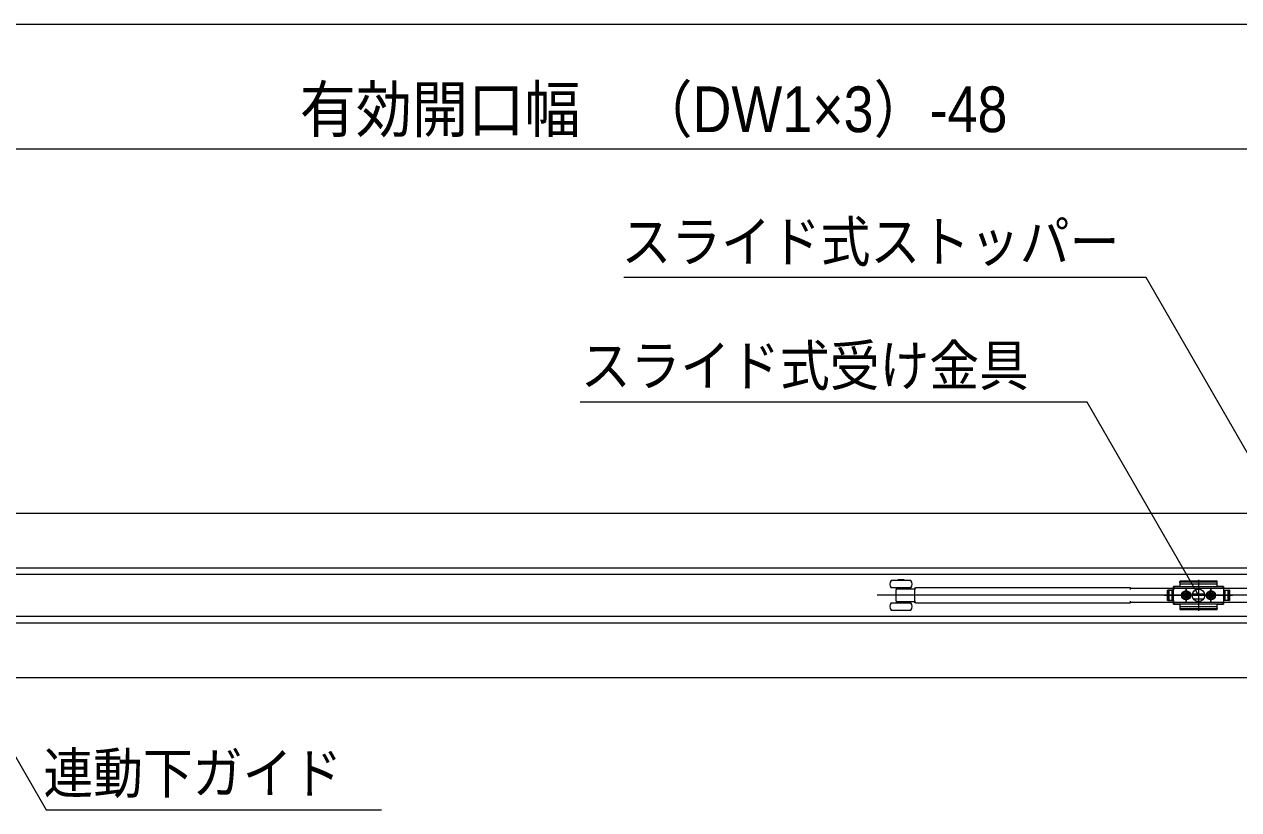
# Model space of a CAD drawing. Units: millimetres, scale not verified. Extents: x -6062 to 6062, y -3045 to 3045.
# Drawn here: x -3167 to -2192, y 1140 to 1770 of the extents above; entities that cross this region are included whole.
import ezdxf
from ezdxf.enums import TextEntityAlignment as Align

# ---------------------------------------------------------------- set-up
doc = ezdxf.new("R2010")
doc.units = ezdxf.units.MM
doc.header["$LTSCALE"] = 20
for name, color, linetype, lineweight in [('0-1_2寸法-1', 7, 'Continuous', 9), ('0-3_2寸法-3', 7, 'Continuous', 9), ('0-4_3一般', 7, 'Continuous', 9)]:
    doc.layers.add(name, color=color, linetype=linetype, lineweight=lineweight)
doc.styles.add('ＭＳ ゴシック', font='')
doc.styles.add('ＭＳ Ｐゴシック', font='')
doc.styles.get('ＭＳ ゴシック').set_extended_font_data('MS Gothic')
doc.styles.get('ＭＳ Ｐゴシック').set_extended_font_data('MS PGothic')

# ---------------------------------------------------------------- blocks, each defined once
blk = doc.blocks.new('グループ-154')
at = {"layer": '0-4_3一般'}
for p, q in [((-76990, 26676.9), (18030, 26676.9)), ((-76990, 26676.9), (18030, 26676.9)), ((-13401.2, 26476.9), (-13676, 26476.9)), ((-13401.2, 26356.9), (-13676, 26356.9)), ((-13596, 26325.5), (-13596, 26325.3)), ((-13596, 26148.4), (-13596, 26325.3)), ((-13591, 26356.9), (-13591, 26342.9)), ((-13591, 26342.9), (-13584.8, 26342.9)), ((-13584.8, 26342.9), (-13570.1, 26342.9)), ((-13570.1, 26342.9), (-13516, 26342.9)), ((-13466, 26484.9), (-13566, 26484.9)), ((-13566, 26484.9), (-13566, 26476.9)), ((-13516, 26342.9), (-13296, 26342.9)), ((-13466, 26476.9), (-13466, 26484.9)), ((-13441, 26342.9), (-13441, 26356.9)), ((-13356, 26476.9), (-13401.2, 26476.9)), ((-13356, 26356.9), (-13401.2, 26356.9)), ((-13296, 26356.9), (-13276, 26356.9)), ((-13296, 26340.2), (-13296, 26356.9)), ((-13296, 26340.2), (-13296, 26322.9)), ((-13296, 26150.9), (-13296, 26322.9)), ((-9830, 26356.9), (-13276, 26356.9)), ((-9830, 26329.9), (-9830, 26356.9)), ((-9238, 26321.9), (-9140, 26321.9)), ((-9238, 26151.9), (-9238, 26321.9)), ((-9140, 26321.9), (-9228, 26321.9)), ((-9214, 26321.9), (-9214, 26151.9)), ((-9168, 26321.9), (-9168, 26151.9)), ((-9164, 26151.9), (-9164, 26321.9)), ((-9120, 26376.9), (-9140, 26356.9)), ((-9140, 26376.9), (-9140, 26321.9)), ((-9050, 26376.9), (-9140, 26376.9)), ((-9140, 26096.9), (-9140, 26376.9)), ((-9140, 26321.9), (-9140, 26366.9)), ((-9140, 26151.9), (-9140, 26321.9)), ((-9130, 26376.9), (-8350, 26376.9)), ((-9040, 26436.1), (-9040, 26456.7)), ((-9040, 26436.1), (-9040, 26386.9)), ((-8440, 26413.9), (-9040, 26413.9)), ((-8450, 26466.7), (-9030, 26466.7)), ((-8450, 26446.1), (-9030, 26446.1)), ((-8940, 26113.9), (-8940, 26358.3)), ((-8940, 26341.9), (-8940, 26131.9)), ((-8740, 26485.4), (-8740, 25989.2)), ((-8740, 26394.2), (-8740, 26073.1)), ((-8540, 26113.9), (-8540, 26358.3)), ((-8540, 26341.9), (-8540, 26131.9)), ((-8440, 26446.1), (-8440, 26456.7)), ((-8440, 26436.1), (-8440, 26446.1)), ((-8440, 26386.9), (-8440, 26436.1)), ((-8340, 26376.9), (-8430, 26376.9)), ((-8340, 26356.9), (-8360, 26376.9)), ((-8340, 26376.9), (-8340, 26096.9)), ((-8340, 26366.9), (-8340, 26321.9)), ((-8340, 26321.9), (-8242, 26321.9)), ((-8340, 26321.9), (-8340, 26151.9)), ((-8340, 26321.9), (-8252, 26321.9)), ((-8316, 26321.9), (-8316, 26151.9)), ((-8312, 26151.9), (-8312, 26321.9)), ((-8266, 26151.9), (-8266, 26321.9)), ((-8242, 26321.9), (-8242, 26151.9)), ((-5778, 26236.9), (-13898, 26236.9)), ((-13596, 26144.9), (-13596, 26145)), ((-13591, 26130.9), (-13591, 26116.9)), ((-13516, 26130.9), (-13570.1, 26130.9)), ((-13296, 26130.9), (-13516, 26130.9)), ((-13441, 26116.9), (-13441, 26130.9)), ((-13296, 26150.9), (-13296, 26133.6)), ((-8203.1, 26236.9), (-9301.1, 26236.9)), ((-9291.7, 26236.9), (-8193.7, 26236.9)), ((-9238, 26311.9), (-9238, 26161.9)), ((-9140, 26151.9), (-9238, 26151.9)), ((-9228, 26151.9), (-9140, 26151.9)), ((-9140, 26106.9), (-9140, 26151.9)), ((-9140, 26151.9), (-9140, 26096.9)), ((-9063, 26236.9), (-8815, 26236.9)), ((-9045, 26236.9), (-9025, 26236.9)), ((-9025, 26236.9), (-9005, 26236.9)), ((-9005, 26236.9), (-8835, 26236.9)), ((-8984, 26236.9), (-8896, 26236.9)), ((-8980.1, 26245.5), (-8960.5, 26246.6)), ((-8959.8, 26242.9), (-8980.1, 26245.5)), ((-8959.8, 26230.8), (-8980.1, 26228.3)), ((-8980.1, 26228.3), (-8960.5, 26227.2)), ((-8960.5, 26246.6), (-8953.2, 26250)), ((-8956.7, 26242.9), (-8960.5, 26246.6)), ((-8956.7, 26230.9), (-8960.5, 26227.2)), ((-8960.5, 26227.2), (-8953.2, 26223.7)), ((-8956.7, 26242.9), (-8959.8, 26242.9)), ((-8956.7, 26230.9), (-8959.8, 26230.8)), ((-8949.4, 26246.3), (-8956.7, 26242.9)), ((-8949.4, 26227.5), (-8956.7, 26230.9)), ((-8949.7, 26257.4), (-8953.2, 26250)), ((-8953.2, 26250), (-8949.4, 26246.3)), ((-8953.2, 26223.7), (-8949.4, 26227.5)), ((-8949.7, 26216.4), (-8953.2, 26223.7)), ((-8948.6, 26277.1), (-8949.7, 26257.4)), ((-8946, 26253.6), (-8949.7, 26257.4)), ((-8946, 26220.1), (-8949.7, 26216.4)), ((-8948.6, 26196.7), (-8949.7, 26216.4)), ((-8949.4, 26246.3), (-8946, 26253.6)), ((-8949.4, 26227.5), (-8946, 26220.1)), ((-8946.1, 26256.7), (-8948.6, 26277.1)), ((-8946.1, 26217.1), (-8948.6, 26196.7)), ((-8946, 26253.6), (-8946.1, 26256.7)), ((-8946, 26220.1), (-8946.1, 26217.1)), ((-8940, 26313.4), (-8940, 26161.5)), ((-8940, 26192.9), (-8940, 26280.9)), ((-8934, 26253.6), (-8930.3, 26257.4)), ((-8934, 26253.6), (-8933.9, 26256.7)), ((-8930.6, 26246.3), (-8934, 26253.6)), ((-8930.6, 26227.5), (-8934, 26220.1)), ((-8934, 26220.1), (-8933.9, 26217.1)), ((-8934, 26220.1), (-8930.3, 26216.4)), ((-8933.9, 26256.7), (-8931.4, 26277.1)), ((-8933.9, 26217.1), (-8931.4, 26196.7)), ((-8931.4, 26277.1), (-8930.3, 26257.4)), ((-8931.4, 26196.7), (-8930.3, 26216.4)), ((-8926.8, 26250), (-8930.6, 26246.3)), ((-8930.6, 26246.3), (-8923.3, 26242.9)), ((-8930.6, 26227.5), (-8923.3, 26230.9)), ((-8926.8, 26223.7), (-8930.6, 26227.5)), ((-8930.3, 26257.4), (-8926.8, 26250)), ((-8930.3, 26216.4), (-8926.8, 26223.7)), ((-8919.5, 26246.6), (-8926.8, 26250)), ((-8919.5, 26227.2), (-8926.8, 26223.7)), ((-8923.3, 26242.9), (-8919.5, 26246.6)), ((-8923.3, 26242.9), (-8920.2, 26242.9)), ((-8923.3, 26230.9), (-8920.2, 26230.8)), ((-8923.3, 26230.9), (-8919.5, 26227.2)), ((-8920.2, 26242.9), (-8899.9, 26245.5)), ((-8920.2, 26230.8), (-8899.9, 26228.3)), ((-8899.9, 26245.5), (-8919.5, 26246.6)), ((-8899.9, 26228.3), (-8919.5, 26227.2)), ((-8663, 26236.9), (-8415, 26236.9)), ((-8645, 26236.9), (-8625, 26236.9)), ((-8625, 26236.9), (-8605, 26236.9)), ((-8605, 26236.9), (-8435, 26236.9)), ((-8584, 26236.9), (-8496, 26236.9)), ((-8556.7, 26242.9), (-8559.8, 26242.9)), ((-8556.7, 26230.9), (-8559.8, 26230.8)), ((-8540, 26192.9), (-8540, 26280.9)), ((-8523.3, 26242.9), (-8520.2, 26242.9)), ((-8523.3, 26230.9), (-8520.2, 26230.8)), ((-8242, 26151.9), (-8340, 26151.9)), ((-8340, 26151.9), (-8340, 26106.9)), ((-8252, 26151.9), (-8340, 26151.9)), ((-8242, 26161.9), (-8242, 26311.9)), ((-13676, 26116.9), (-13356, 26116.9)), ((-13676, 25996.9), (-13356, 25996.9)), ((-9810, 26119.9), (-9830, 26119.9)), ((-7130, 26119.9), (-9810, 26119.9)), ((-9140, 26116.9), (-9120, 26096.9)), ((-9140, 26096.9), (-9050, 26096.9)), ((-8350, 26096.9), (-9130, 26096.9)), ((-9040, 26086.9), (-9040, 26037.7)), ((-9040, 26059.9), (-8440, 26059.9)), ((-9040, 26037.7), (-9040, 26027.7)), ((-9040, 26027.7), (-9040, 26017.1)), ((-9030, 26027.7), (-8450, 26027.7)), ((-9030, 26007.1), (-8450, 26007.1)), ((-8440, 26037.7), (-8440, 26086.9)), ((-8440, 26037.7), (-8440, 26027.7)), ((-8440, 26017.1), (-8440, 26027.7)), ((-8430, 26096.9), (-8340, 26096.9)), ((-8360, 26096.9), (-8340, 26116.9)), ((-76990, 25796.9), (18030, 25796.9)), ((-76990, 24916.9), (18030, 24916.9))]:
    blk.add_line(p, q, dxfattribs=at)
for points in [[(-76990, 26676.9), (-76990, 27556.9), (18030, 27556.9), (18030, 26676.9)], [(-13596, 26328.9), (-13596, 26329), (-13596, 26329), (-13596, 26329.1), (-13596, 26329.1), (-13596, 26329.2), (-13596, 26329.2), (-13596, 26329.2), (-13596, 26329.2), (-13596, 26329.2), (-13596, 26329.2), (-13596, 26329.2), (-13596, 26329.1), (-13596, 26329.1), (-13596, 26329), (-13596, 26328.9), (-13596, 26328.9), (-13596, 26328.8), (-13596, 26328.7), (-13596, 26328.5), (-13596, 26328.4), (-13596, 26328.3), (-13596, 26328.1), (-13596, 26328), (-13596, 26327.8), (-13596, 26327.7), (-13596, 26327.5), (-13596, 26327.4), (-13596, 26327.2), (-13596, 26327.1), (-13596, 26326.9), (-13596, 26326.7), (-13596, 26326.6), (-13596, 26326.4), (-13596, 26326.3), (-13596, 26326.1), (-13596, 26326), (-13596, 26325.8), (-13596, 26325.7), (-13596, 26325.5)], [(-9830, 26353.9), (-9810, 26353.9), (-7130, 26353.9), (-7110, 26353.9), (-7110, 26329.9), (-7110, 26143.9)], [(-13596, 26148.4), (-13596, 26148.3), (-13596, 26148.1), (-13596, 26148), (-13596, 26147.8), (-13596, 26147.7), (-13596, 26147.5), (-13596, 26147.4), (-13596, 26147.2), (-13596, 26147.1), (-13596, 26146.9), (-13596, 26146.8), (-13596, 26146.6), (-13596, 26146.4), (-13596, 26146.3), (-13596, 26146.1), (-13596, 26146), (-13596, 26145.8), (-13596, 26145.7), (-13596, 26145.5), (-13596, 26145.4), (-13596, 26145.3), (-13596, 26145.2), (-13596, 26145.1), (-13596, 26145), (-13596, 26144.9), (-13596, 26144.8), (-13596, 26144.8), (-13596, 26144.7), (-13596, 26144.7), (-13596, 26144.7), (-13596, 26144.6), (-13596, 26144.6), (-13596, 26144.6), (-13596, 26144.7), (-13596, 26144.7), (-13596, 26144.7), (-13596, 26144.8), (-13596, 26144.8), (-13596, 26144.9)], [(-13570.1, 26130.9), (-13584.8, 26130.9), (-13591, 26130.9)], [(-13276, 26116.9), (-13296, 26116.9), (-13296, 26133.6)], [(-13276, 26116.9), (-9830, 26116.9), (-9830, 26143.9)], [(-8559.8, 26242.9), (-8580.1, 26245.5), (-8560.5, 26246.6)], [(-8559.8, 26230.8), (-8580.1, 26228.3), (-8560.5, 26227.2)], [(-8549.4, 26246.3), (-8556.7, 26242.9), (-8560.5, 26246.6), (-8553.2, 26250)], [(-8549.4, 26227.5), (-8546, 26220.1), (-8549.7, 26216.4), (-8553.2, 26223.7)], [(-8546, 26253.6), (-8546.1, 26256.7), (-8548.6, 26277.1), (-8549.7, 26257.4)], [(-8546, 26220.1), (-8546.1, 26217.1), (-8548.6, 26196.7), (-8549.7, 26216.4)], [(-8534, 26253.6), (-8533.9, 26256.7), (-8531.4, 26277.1), (-8530.3, 26257.4)], [(-8530.6, 26246.3), (-8534, 26253.6), (-8530.3, 26257.4), (-8526.8, 26250)], [(-8534, 26220.1), (-8533.9, 26217.1), (-8531.4, 26196.7), (-8530.3, 26216.4)], [(-8530.6, 26227.5), (-8523.3, 26230.9), (-8519.5, 26227.2), (-8526.8, 26223.7)], [(-8520.2, 26242.9), (-8499.9, 26245.5), (-8519.5, 26246.6)], [(-8520.2, 26230.8), (-8499.9, 26228.3), (-8519.5, 26227.2)], [(-76990, 24916.9), (-76990, 25796.9), (18030, 25796.9), (18030, 24916.9)]]:
    blk.add_lwpolyline(points, dxfattribs=at)
for points in [[(-5958, 25896.9), (-29322, 25896.9), (-29322, 26576.9), (-5958, 26576.9)], [(-8549.4, 26227.5), (-8556.7, 26230.9), (-8560.5, 26227.2), (-8553.2, 26223.7)], [(-8549.4, 26246.3), (-8546, 26253.6), (-8549.7, 26257.4), (-8553.2, 26250)], [(-8530.6, 26227.5), (-8534, 26220.1), (-8530.3, 26216.4), (-8526.8, 26223.7)], [(-8530.6, 26246.3), (-8523.3, 26242.9), (-8519.5, 26246.6), (-8526.8, 26250)]]:
    blk.add_lwpolyline(points, close=True, dxfattribs=at)
for centre, radius in [((-8940, 26236.9), 75), ((-8940, 26236.9), 65), ((-8940, 26236.9), 42), ((-8940, 26236.9), 40), ((-8940, 26236.9), 40), ((-8940, 26236.9), 32.4), ((-8940, 26236.9), 30), ((-8540, 26236.9), 75), ((-8540, 26236.9), 65), ((-8540, 26236.9), 42), ((-8540, 26236.9), 40), ((-8540, 26236.9), 40), ((-8540, 26236.9), 32.4), ((-8540, 26236.9), 30)]:
    blk.add_circle(centre, radius, dxfattribs=at)
for centre, radius, start, end in [((-13596, 26416.9), 100, 143.1301, 216.8699), ((-13576, 26329.6), 20, 137.45665, 180.25028), ((-13436, 26416.9), 100, 323.1301, 36.8699), ((-9228, 26311.9), 10, 90, 180), ((-9130, 26366.9), 10, 90, 180), ((-9050, 26386.9), 10, 270, 0), ((-9030, 26456.7), 10, 90, 180), ((-9030, 26436.1), 10, 90, 180), ((-8450, 26456.7), 10, 0, 90), ((-8450, 26436.1), 10, 0, 90), ((-8430, 26386.9), 10, 180, 270), ((-8350, 26366.9), 10, 0, 90), ((-8252, 26311.9), 10, 0, 90), ((-13576, 26144.2), 20, 179.75095, 224.06049), ((-9228, 26161.9), 10, 180, 270), ((-8935, 26236.9), 46, 169.19486, 180), ((-8935, 26236.9), 46, 180, 190.80514), ((-8940, 26236.9), 20.7, 162.98773, 197.01227), ((-8940, 26231.9), 46, 79.19486, 100.80514), ((-8940, 26241.8), 46, 259.19486, 280.80514), ((-8940, 26236.9), 20.7, 72.98773, 107.01227), ((-8940, 26236.9), 20.7, 252.98773, 287.01227), ((-8940, 26236.9), 20.7, 342.98773, 17.01227), ((-8945, 26236.9), 46, 0, 10.80514), ((-8945, 26236.9), 46, 349.19486, 0), ((-8535, 26236.9), 46, 169.19486, 180), ((-8535, 26236.9), 46, 180, 190.80514), ((-8540, 26236.9), 20.7, 162.98773, 197.01227), ((-8540, 26231.9), 46, 79.19486, 100.80514), ((-8540, 26241.8), 46, 259.19486, 280.80514), ((-8540, 26236.9), 20.7, 72.98773, 107.01227), ((-8540, 26236.9), 20.7, 252.98773, 287.01227), ((-8540, 26236.9), 20.7, 342.98773, 17.01227), ((-8545, 26236.9), 46, 0, 10.80514), ((-8545, 26236.9), 46, 349.19486, 0), ((-8252, 26161.9), 10, 270, 0), ((-13596, 26056.9), 100, 143.1301, 216.8699), ((-13436, 26056.9), 100, 323.1301, 36.8699), ((-9130, 26106.9), 10, 180, 270), ((-9050, 26086.9), 10, 0, 90), ((-9030, 26037.7), 10, 180, 270), ((-9030, 26017.1), 10, 180, 270), ((-8450, 26037.7), 10, 270, 0), ((-8450, 26017.1), 10, 270, 0), ((-8430, 26086.9), 10, 90, 180), ((-8350, 26106.9), 10, 270, 0)]:
    blk.add_arc(centre, radius, start, end, dxfattribs=at)
blk = doc.blocks.new('グループ-155')
at = {"layer": '0-4_3一般'}
blk.add_blockref('グループ-154', (0, 0), dxfattribs=at)

msp = doc.modelspace()

# ---------------------------------------------------------------- linework, layer by layer
at = {"layer": '0-1_2寸法-1'}
for p, q in [((-5624.79, 1770), (-898.21, 1770)), ((-4424.79, 1670), (-898.21, 1670))]:
    msp.add_line(p, q, dxfattribs=at)
at = {"layer": '0-3_2寸法-3'}
for p, q in [((-2224.33, 1316.84), (-2224.67, 1316.84)), ((-2224.33, 1316.84), (-2224.67, 1316.84)), ((-2219.61, 1312.84), (-2229.39, 1312.84)), ((-2220.5, 1308.84), (-2228.5, 1308.84))]:
    msp.add_line(p, q, dxfattribs=at)
for points in [[(-2119.25, 1311.84), (-2266.47, 1566.84), (-2685.7, 1566.84)], [(-2224.5, 1311.84), (-2313.99, 1466.84), (-2720.87, 1466.84)], [(-3261.5, 1333.84), (-3149.49, 1139.84), (-2880.17, 1139.84)]]:
    msp.add_lwpolyline(points, dxfattribs=at)
msp.add_circle((-2224.5, 1311.84), 5.01, dxfattribs=at)
msp.add_circle((-2224.5, 1311.84), 5.01, dxfattribs=at)

# ---------------------------------------------------------------- block references
at = {"layer": '0-4_3一般', "xscale": 0.05, "yscale": 0.05}
msp.add_blockref('グループ-155', (-1787.5, 0), dxfattribs=at)

# ---------------------------------------------------------------- texts
at = {"layer": '0-1_2寸法-1', "style": 'ＭＳ Ｐゴシック', "width": 0.9}
msp.add_text('有効開口幅\u3000（DW1×3）-48', height=36.69, dxfattribs=at).set_placement((-2945.86, 1672.45), align=Align.BOTTOM_LEFT)
at = {"layer": '0-3_2寸法-3', "style": 'ＭＳ ゴシック', "width": 0.9}
for s, p in [('スライド式ストッパー', (-2687.63, 1569.61)), ('スライド式受け金具', (-2720.29, 1470.19)), ('連動下ガイド', (-3151.59, 1143.19))]:
    msp.add_text(s, height=32.55, dxfattribs=at).set_placement(p, align=Align.BOTTOM_LEFT)

doc.saveas('drawing.dxf')
